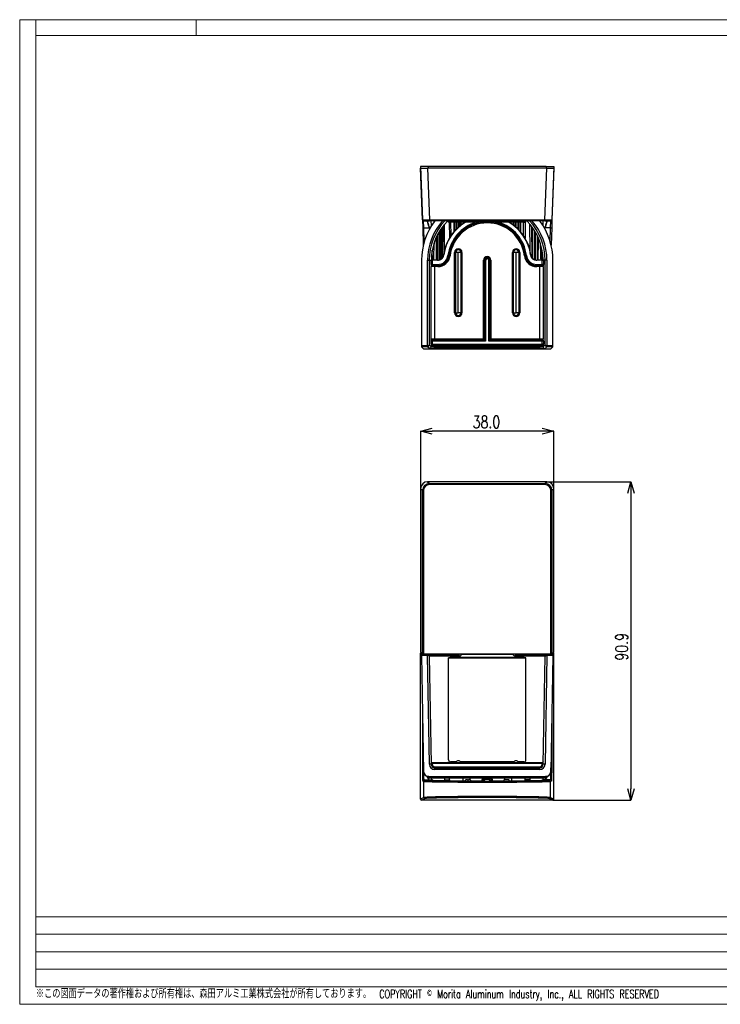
# Model space of a CAD drawing. Header units: millimetres. Extents: x -1 to 4006, y -1 to 3162.
# Drawn here: x -1 to 198.9, y 2881 to 3162 of the extents above; entities that cross this region are included whole.
import ezdxf

# ---------------------------------------------------------------- set-up
doc = ezdxf.new("R2010")
doc.units = ezdxf.units.MM
doc.header["$PDSIZE"] = -1
doc.layers.add('レイヤー_1', color=179, linetype='Continuous')
doc.styles.add('SLDTEXTSTYLE0', font='TXT', dxfattribs={"width": 0.7, "bigfont": 'bigfont'})
doc.styles.add('SLDTEXTSTYLE1', font='TXT', dxfattribs={"width": 0.75, "bigfont": 'bigfont'})
doc.dimstyles.new('SLDDIMSTYLE0', dxfattribs={"dimtxt": 3.5, "dimasz": 3.302, "dimexe": 0, "dimexo": 0.0625, "dimgap": 0.875, "dimtad": 1, "dimdec": 1, "dimrnd": 1e-09, "dimzin": 4, "dimdsep": 46, "dimtxsty": 'SLDTEXTSTYLE1', "dimblk1": 'OPEN30', "dimblk2": 'OPEN30', "dimsah": 1, "dimcen": 0.09, "dimadec": 0, "dimazin": 1, "dimtfac": 1, "dimtdec": 1, "dimtofl": 0, "dimtmove": 0, "dimatfit": 3, "dimldrblk": 'OPEN30', "dimfxl": 1, "dimfrac": 2, "dimtolj": 1, "dimtzin": 12, "dimarcsym": 0})
doc.dimstyles.new('SLDDIMSTYLE1', dxfattribs={"dimtxt": 3.5, "dimasz": 3.302, "dimexe": 0, "dimexo": 0.0625, "dimgap": 0.875, "dimtad": 1, "dimdec": 1, "dimrnd": 1e-09, "dimzin": 12, "dimdsep": 46, "dimtxsty": 'SLDTEXTSTYLE1', "dimblk1": 'OPEN30', "dimblk2": 'OPEN30', "dimsah": 1, "dimcen": 0.09, "dimadec": 0, "dimazin": 3, "dimtfac": 1, "dimtdec": 1, "dimtofl": 0, "dimtmove": 0, "dimatfit": 3, "dimldrblk": 'OPEN30', "dimfxl": 1, "dimfrac": 2, "dimtolj": 1, "dimtzin": 12, "dimarcsym": 0})

# ---------------------------------------------------------------- blocks, each defined once
blk = doc.blocks.new('_Open30')
at = {"color": 0, "linetype": 'ByBlock', "lineweight": -2}
for p, q in [((-1, 0.267949), (0, 0)), ((0, 0), (-1, -0.267949)), ((0, 0), (-1, 0))]:
    blk.add_line(p, q, dxfattribs=at)
blk = doc.blocks.new('*D86')
at = {"layer": 'Defpoints', "color": 0}
for p in [(113.41, 3044.55), (113.41, 3028.13), (151.41, 3028.13)]:
    blk.add_point(p, dxfattribs=at)
at = {"layer": 'レイヤー_1', "color": 0, "lineweight": -2}
for p, q in [((113.41, 3028.19), (113.41, 3044.55)), ((148.1, 3044.55), (116.71, 3044.55)), ((151.41, 3028.19), (151.41, 3044.55))]:
    blk.add_line(p, q, dxfattribs=at)
at = {"layer": 'レイヤー_1', "color": 0, "lineweight": -2, "xscale": 3.302, "yscale": 3.302, "zscale": 3.302, "rotation": 180}
blk.add_blockref('_Open30', (113.41, 3044.55), dxfattribs=at)
at = {"layer": 'レイヤー_1', "color": 0, "lineweight": -2, "xscale": 3.302, "yscale": 3.302, "zscale": 3.302}
blk.add_blockref('_Open30', (151.41, 3044.55), dxfattribs=at)
at = {"layer": 'レイヤー_1', "color": 0, "insert": (132.18, 3048.93), "char_height": 3.5, "attachment_point": 2, "style": 'SLDTEXTSTYLE1'}
blk.add_mtext('\\A1;38.0', dxfattribs=at)
blk = doc.blocks.new('*D87')
at = {"layer": 'Defpoints', "color": 0}
for p in [(149.41, 3030.13), (151.12, 2939.22), (173.42, 2939.22)]:
    blk.add_point(p, dxfattribs=at)
at = {"layer": 'レイヤー_1', "color": 0, "lineweight": -2}
for p, q in [((149.47, 3030.13), (173.42, 3030.13)), ((173.42, 3026.83), (173.42, 2942.52)), ((151.19, 2939.22), (173.42, 2939.22))]:
    blk.add_line(p, q, dxfattribs=at)
at = {"layer": 'レイヤー_1', "color": 0, "lineweight": -2, "xscale": 3.302, "yscale": 3.302, "zscale": 3.302}
for p, rotation in [((173.42, 3030.13), 90), ((173.42, 2939.22), 270)]:
    blk.add_blockref('_Open30', p, dxfattribs=dict(at, rotation=rotation))
at = {"layer": 'レイヤー_1', "color": 0, "insert": (169.05, 2983.02), "char_height": 3.5, "attachment_point": 2, "rotation": 90, "style": 'SLDTEXTSTYLE1'}
blk.add_mtext('\\A1;90.9', dxfattribs=at)

msp = doc.modelspace()

# ---------------------------------------------------------------- linework, layer by layer
at = {"color": 7, "linetype": 'Continuous', "lineweight": 25}
for p, q in [((113.38793, 3120.1077), (113.91909, 3104.89723)), ((115.58793, 3120.1077), (113.38793, 3120.1077)), ((113.91909, 3104.89802), (113.40539, 3119.60849)), ((113.40539, 3119.60849), (115.40417, 3119.60849)), ((115.40417, 3119.60849), (115.91787, 3104.89802)), ((149.4066, 3119.60849), (115.40417, 3119.60849)), ((115.58793, 3120.1077), (115.60536, 3119.60849)), ((149.22285, 3120.1077), (115.58793, 3120.1077)), ((148.8929, 3104.89802), (149.4066, 3119.60849)), ((149.22285, 3120.1077), (149.20541, 3119.60849)), ((149.22285, 3120.1077), (151.42285, 3120.1077)), ((149.4066, 3119.60849), (151.40539, 3119.60849)), ((151.42285, 3120.1077), (150.89169, 3104.89723)), ((151.40539, 3119.60849), (150.89169, 3104.89802)), ((113.91909, 3104.89723), (113.99835, 3102.62734)), ((113.99835, 3102.62734), (114.17062, 3097.69431)), ((114.2189, 3104.60849), (115.91787, 3104.60849)), ((114.2189, 3104.6077), (115.27027, 3104.6077)), ((114.29817, 3102.63388), (114.2189, 3104.6077)), ((114.29817, 3102.63388), (115.88726, 3102.63388)), ((115.91787, 3104.89802), (148.8929, 3104.89802)), ((115.91787, 3104.89802), (115.91787, 3104.60849)), ((148.8929, 3104.60849), (115.91787, 3104.60849)), ((116.47904, 3103.22416), (116.43069, 3104.60849)), ((120.18504, 3096.0967), (120.25092, 3103.64572)), ((121.38571, 3104.60849), (121.3854, 3104.59124)), ((121.3854, 3104.59124), (143.42537, 3104.59124)), ((121.3854, 3104.18382), (121.3854, 3104.59124)), ((121.5552, 3104.17827), (121.5946, 3099.66335)), ((142.87528, 3104.17614), (121.93549, 3104.17614)), ((143.25557, 3104.17827), (143.21617, 3099.66335)), ((143.42537, 3104.59124), (143.42507, 3104.60849)), ((143.42537, 3104.18382), (143.42537, 3104.59124)), ((144.62573, 3096.0967), (144.55985, 3103.64572)), ((148.33174, 3103.22416), (148.38008, 3104.60849)), ((148.8929, 3104.60849), (148.8929, 3104.89802)), ((148.8929, 3104.60849), (150.59187, 3104.60849)), ((150.5126, 3102.63388), (148.92352, 3102.63388)), ((150.59187, 3104.6077), (149.5405, 3104.6077)), ((150.5126, 3102.63388), (150.59187, 3104.6077)), ((150.81242, 3102.62734), (150.64015, 3097.69431)), ((150.89169, 3104.89723), (150.81242, 3102.62734)), ((116.82306, 3093.37265), (116.72419, 3096.20396)), ((119.97476, 3094.90264), (120.01386, 3094.86369)), ((121.50249, 3094.67936), (121.20476, 3094.71623)), ((121.80021, 3094.6425), (121.50249, 3094.67936)), ((123.10539, 3095.57901), (123.40539, 3095.57901)), ((123.10539, 3078.32901), (123.10539, 3095.57901)), ((124.15539, 3095.57901), (123.40539, 3095.57901)), ((123.40539, 3078.32901), (123.40539, 3095.57901)), ((124.90539, 3095.57901), (124.15539, 3095.57901)), ((124.15539, 3078.32901), (124.15539, 3095.57901)), ((124.90539, 3095.57901), (124.90539, 3078.32901)), ((125.20539, 3095.57901), (124.90539, 3095.57901)), ((125.20539, 3095.57901), (125.20539, 3078.32901)), ((132.40539, 3094.07901), (132.40539, 3094.37901)), ((132.40539, 3093.77901), (132.40539, 3094.07901)), ((139.60539, 3095.57901), (139.90539, 3095.57901)), ((139.60539, 3078.32901), (139.60539, 3095.57901)), ((140.65539, 3095.57901), (139.90539, 3095.57901)), ((139.90539, 3078.32901), (139.90539, 3095.57901)), ((141.40539, 3095.57901), (140.65539, 3095.57901)), ((140.65539, 3078.32901), (140.65539, 3095.57901)), ((141.40539, 3095.57901), (141.40539, 3078.32901)), ((141.70539, 3095.57901), (141.40539, 3095.57901)), ((141.70539, 3095.57901), (141.70539, 3078.32901)), ((143.01056, 3094.64248), (143.30828, 3094.67936)), ((143.30828, 3094.67936), (143.60601, 3094.71622)), ((144.79692, 3094.86369), (144.83602, 3094.90264)), ((147.98771, 3093.37265), (148.08659, 3096.20396)), ((113.65539, 3093.32901), (113.65539, 3068.98126)), ((115.36404, 3068.98129), (115.36404, 3093.32901)), ((115.36404, 3093.32901), (115.86396, 3093.32901)), ((115.86396, 3093.32901), (115.86396, 3069.1778)), ((115.86396, 3093.32901), (116.38786, 3093.32901)), ((116.38786, 3092.12901), (116.38786, 3093.32901)), ((116.38786, 3093.32901), (116.68781, 3093.32901)), ((116.38786, 3092.12901), (116.68781, 3092.12901)), ((116.40203, 3091.52901), (116.39833, 3091.52901)), ((116.40203, 3070.87901), (116.40203, 3091.52901)), ((116.46288, 3093.37265), (116.41919, 3093.32901)), ((118.23888, 3093.37265), (116.46288, 3093.37265)), ((116.68781, 3093.32901), (116.68781, 3092.12901)), ((118.27739, 3093.32901), (116.68781, 3093.32901)), ((116.68781, 3092.12901), (118.27736, 3092.12901)), ((118.27736, 3091.82901), (116.69828, 3091.82901)), ((117.40188, 3091.52901), (117.40188, 3091.82901)), ((117.40188, 3091.52901), (117.40188, 3070.87901)), ((118.27736, 3091.52901), (117.40188, 3091.52901)), ((118.27736, 3091.52901), (118.27736, 3091.82901)), ((131.65539, 3093.32901), (131.35539, 3093.32901)), ((131.35539, 3070.87901), (131.35539, 3093.32901)), ((131.95539, 3093.32901), (131.65539, 3093.32901)), ((131.65539, 3070.57901), (131.65539, 3093.32901)), ((131.95539, 3093.32901), (131.95539, 3070.27901)), ((132.85539, 3093.32901), (133.15539, 3093.32901)), ((132.85539, 3070.27901), (132.85539, 3093.32901)), ((133.15539, 3093.32901), (133.15539, 3070.57901)), ((133.15539, 3093.32901), (133.45539, 3093.32901)), ((133.45539, 3093.32901), (133.45539, 3070.87901)), ((148.12296, 3093.32901), (146.53338, 3093.32901)), ((146.53342, 3092.12901), (148.12296, 3092.12901)), ((146.53342, 3091.82901), (146.53342, 3092.12901)), ((148.11249, 3091.82901), (146.53342, 3091.82901)), ((146.53343, 3091.52901), (146.53342, 3091.82901)), ((147.40889, 3091.52901), (146.53343, 3091.52901)), ((148.34789, 3093.37265), (146.5719, 3093.37265)), ((147.40889, 3091.52901), (147.40889, 3091.82901)), ((148.40874, 3091.52901), (147.40889, 3091.52901)), ((147.40889, 3070.87901), (147.40889, 3091.52901)), ((148.12296, 3092.12901), (148.12296, 3093.32901)), ((148.12296, 3093.32901), (148.42292, 3093.32901)), ((148.42292, 3092.12901), (148.12296, 3092.12901)), ((148.34789, 3093.37265), (148.39159, 3093.32901)), ((148.40874, 3091.52901), (148.40874, 3070.87901)), ((148.41244, 3091.52901), (148.40874, 3091.52901)), ((148.94681, 3093.32901), (148.42292, 3093.32901)), ((148.42292, 3093.32901), (148.42292, 3092.12901)), ((149.44674, 3093.32901), (148.94681, 3093.32901)), ((148.94681, 3069.1778), (148.94681, 3093.32901)), ((149.44674, 3093.32901), (149.44674, 3068.98129)), ((151.15539, 3068.98126), (151.15539, 3093.32901)), ((123.40539, 3078.32901), (123.10539, 3078.32901)), ((123.40539, 3078.32901), (124.15539, 3078.32901)), ((124.90539, 3078.32901), (124.15539, 3078.32901)), ((124.90539, 3078.32901), (125.20539, 3078.32901)), ((139.90539, 3078.32901), (139.60539, 3078.32901)), ((139.90539, 3078.32901), (140.65539, 3078.32901)), ((141.40539, 3078.32901), (140.65539, 3078.32901)), ((141.40539, 3078.32901), (141.70539, 3078.32901)), ((113.65539, 3068.98126), (115.36061, 3068.98126)), ((115.36061, 3068.68131), (113.66053, 3068.68131)), ((113.66053, 3068.68131), (114.2371, 3068.10474)), ((115.36061, 3068.68131), (115.36061, 3068.98126)), ((115.90211, 3068.1398), (115.36061, 3068.68131)), ((115.36918, 3068.68138), (115.36404, 3068.98129)), ((115.86396, 3069.1778), (116.40203, 3068.63973)), ((116.38786, 3070.87901), (116.40203, 3070.87901)), ((116.38786, 3069.37901), (116.38786, 3070.87901)), ((116.38786, 3069.37901), (116.68782, 3069.37901)), ((116.40203, 3068.77901), (116.39833, 3068.77901)), ((116.40203, 3070.87901), (117.40188, 3070.87901)), ((116.40203, 3068.63973), (116.40203, 3068.77901)), ((117.40188, 3068.77901), (116.40203, 3068.77901)), ((116.68782, 3070.27911), (116.69305, 3070.57906)), ((116.68782, 3070.27911), (116.68782, 3069.37901)), ((116.68782, 3069.37901), (148.12296, 3069.37901)), ((116.69829, 3070.27901), (116.69829, 3070.57901)), ((116.69829, 3070.57901), (131.65539, 3070.57901)), ((131.95539, 3070.27901), (116.69829, 3070.27901)), ((148.11248, 3069.07901), (116.69829, 3069.07901)), ((117.40188, 3070.57901), (117.40188, 3070.87901)), ((117.40188, 3070.87901), (131.35539, 3070.87901)), ((117.40188, 3068.77901), (117.40188, 3069.07901)), ((117.40188, 3068.77901), (117.40188, 3068.614)), ((147.40889, 3068.77901), (117.40188, 3068.77901)), ((117.40188, 3068.11408), (117.40188, 3068.614)), ((117.40188, 3068.614), (147.40889, 3068.614)), ((131.65539, 3070.57901), (131.35539, 3070.87901)), ((131.95539, 3070.27901), (131.65539, 3070.57901)), ((133.15539, 3070.57901), (132.85539, 3070.27901)), ((148.12296, 3070.27901), (132.85539, 3070.27901)), ((133.15539, 3070.57901), (133.45539, 3070.87901)), ((133.15539, 3070.57901), (148.11248, 3070.57901)), ((133.45539, 3070.87901), (147.40889, 3070.87901)), ((147.40889, 3070.87901), (148.40874, 3070.87901)), ((147.40889, 3070.57901), (147.40889, 3070.87901)), ((147.40889, 3068.77901), (147.40889, 3069.07901)), ((148.40874, 3068.77901), (147.40889, 3068.77901)), ((147.40889, 3068.614), (147.40889, 3068.77901)), ((147.40889, 3068.11408), (147.40889, 3068.614)), ((148.42291, 3070.27901), (148.12296, 3070.27901)), ((148.12296, 3069.37901), (148.12296, 3070.27901)), ((148.42291, 3069.37901), (148.12296, 3069.37901)), ((148.40874, 3070.87901), (148.41244, 3070.87901)), ((148.40874, 3068.63973), (148.94681, 3069.1778)), ((148.41244, 3068.77901), (148.40874, 3068.77901)), ((148.40874, 3068.77901), (148.40874, 3068.63973)), ((148.42291, 3070.27901), (148.42291, 3069.37901)), ((149.45017, 3068.68131), (148.90866, 3068.1398)), ((149.44674, 3068.98129), (149.44159, 3068.68138)), ((149.45017, 3068.98126), (151.15539, 3068.98126)), ((149.45017, 3068.98126), (149.45017, 3068.68131)), ((151.15024, 3068.68131), (149.45017, 3068.68131)), ((151.15024, 3068.68131), (150.57368, 3068.10474)), ((115.73687, 3068.07901), (149.0739, 3068.07901)), ((147.40889, 3068.11408), (117.40188, 3068.11408)), ((115.40417, 3030.12867), (115.91787, 3029.61497)), ((149.4066, 3030.12867), (115.40417, 3030.12867)), ((115.91787, 3029.61497), (115.91787, 3029.31515)), ((115.91787, 3029.61497), (148.8929, 3029.61497)), ((148.8929, 3029.31515), (115.91787, 3029.31515)), ((148.8929, 3029.61497), (149.4066, 3030.12867)), ((148.8929, 3029.31515), (148.8929, 3029.61497)), ((113.91909, 3027.61619), (113.40539, 3028.12989)), ((113.40539, 3028.12989), (113.40539, 2981.52867)), ((114.2189, 3027.61619), (113.91909, 3027.61619)), ((113.91909, 2981.01497), (113.91909, 3027.61619)), ((114.2189, 3027.61619), (114.2189, 2981.00486)), ((150.59187, 2981.00486), (150.59187, 3027.61619)), ((150.89169, 3027.61619), (150.59187, 3027.61619)), ((151.40539, 3028.12989), (150.89169, 3027.61619)), ((150.89169, 3027.61619), (150.89169, 2981.01497)), ((151.40539, 2981.52867), (151.40539, 3028.12989)), ((113.91909, 2981.01497), (113.40539, 2981.52867)), ((150.89169, 2981.01497), (151.40539, 2981.52867)), ((113.38793, 2939.51982), (113.38793, 2981.24614)), ((113.38793, 2981.24614), (113.82921, 2980.80486)), ((113.68791, 2981.24614), (113.38793, 2981.24614)), ((113.65539, 2980.80486), (115.36061, 2980.80486)), ((113.66053, 2980.51009), (113.65539, 2980.80486)), ((113.66053, 2980.51009), (114.2371, 2947.47868)), ((115.36061, 2980.51009), (113.66053, 2980.51009)), ((114.2189, 2981.00486), (150.59187, 2981.00486)), ((115.36061, 2980.51009), (115.36061, 2980.80486)), ((115.36061, 2980.80486), (115.36404, 2980.80486)), ((115.90211, 2949.48741), (115.36061, 2980.51009)), ((115.36404, 2980.80486), (124.38602, 2980.80486)), ((115.91967, 2980.9144), (115.82921, 2981.00486)), ((115.86396, 2980.31358), (116.40203, 2949.48741)), ((115.91967, 2980.9144), (115.91967, 2981.00486)), ((115.91967, 2980.9144), (120.20539, 2980.9144)), ((120.24887, 2980.82739), (119.13192, 2980.80486)), ((120.20539, 2980.9144), (120.20539, 2981.00486)), ((120.24887, 2980.82739), (120.20539, 2980.9144)), ((120.24884, 2980.92868), (120.24887, 2980.82739)), ((120.25426, 2980.92868), (120.24884, 2980.92868)), ((120.25426, 2980.92868), (120.25426, 2981.00486)), ((124.1216, 2980.92868), (120.25426, 2980.92868)), ((121.39236, 2979.91392), (121.3854, 2979.90557)), ((121.3854, 2979.90557), (143.42537, 2979.90557)), ((121.3854, 2950.72826), (121.3854, 2979.90557)), ((142.94869, 2979.92726), (121.86209, 2979.92726)), ((123.81083, 2980.14036), (122.58061, 2980.14036)), ((123.02838, 2980.25768), (123.81083, 2980.25768)), ((123.81083, 2980.25768), (123.80166, 2980.25952)), ((123.81083, 2980.25768), (123.81083, 2980.14036)), ((124.1216, 2981.00486), (124.1216, 2980.92868)), ((124.1216, 2980.92868), (124.1665, 2980.92868)), ((124.39345, 2980.92868), (124.1665, 2980.92868)), ((124.20539, 2981.00486), (124.20539, 2980.92868)), ((124.39451, 2980.86078), (124.4007, 2980.85954)), ((124.9506, 2980.91307), (139.86017, 2980.91307)), ((140.41008, 2980.85954), (140.41626, 2980.86078)), ((140.41739, 2980.92868), (140.64427, 2980.92868)), ((140.43821, 2980.80486), (149.44674, 2980.80486)), ((140.60539, 2981.00486), (140.60539, 2980.92868)), ((140.68917, 2980.92868), (140.64427, 2980.92868)), ((140.68917, 2981.00486), (140.68917, 2980.92868)), ((140.68917, 2980.92868), (144.55651, 2980.92868)), ((141.00912, 2980.25952), (140.99994, 2980.25768)), ((140.99994, 2980.14036), (140.99994, 2980.25768)), ((140.99994, 2980.25768), (141.78239, 2980.25768)), ((142.23017, 2980.14036), (140.99994, 2980.14036)), ((143.42537, 2979.90557), (143.41841, 2979.91392)), ((143.42537, 2950.72826), (143.42537, 2979.90557)), ((144.55651, 2980.92868), (144.55651, 2981.00486)), ((144.55651, 2980.92868), (144.56193, 2980.92868)), ((144.56193, 2980.92868), (144.5619, 2980.82739)), ((144.5619, 2980.82739), (144.60539, 2980.9144)), ((144.5619, 2980.82739), (145.67885, 2980.80486)), ((144.60539, 2980.9144), (144.60539, 2981.00486)), ((148.8911, 2980.9144), (144.60539, 2980.9144)), ((148.40874, 2949.48741), (148.94681, 2980.31358)), ((148.8911, 2980.9144), (148.98156, 2981.00486)), ((148.8911, 2980.9144), (148.8911, 2981.00486)), ((149.45017, 2980.51009), (148.90866, 2949.48741)), ((149.44674, 2980.80486), (149.45017, 2980.80486)), ((149.45017, 2980.80486), (149.45017, 2980.51009)), ((149.45017, 2980.80486), (151.15539, 2980.80486)), ((151.15024, 2980.51009), (149.45017, 2980.51009)), ((151.15024, 2980.51009), (150.57368, 2947.47868)), ((151.42285, 2981.24614), (150.98156, 2980.80486)), ((151.12286, 2981.24614), (151.42285, 2981.24614)), ((151.15539, 2980.80486), (151.15024, 2980.51009)), ((151.42285, 2939.51982), (151.42285, 2981.24614)), ((116.39833, 2949.69939), (116.69829, 2949.70463)), ((116.40203, 2949.48741), (116.70199, 2949.49264)), ((116.68781, 2950.00486), (118.27736, 2950.00486)), ((116.69829, 2949.70463), (116.68782, 2950.00463)), ((116.68782, 2950.00463), (148.12296, 2950.00463)), ((116.69829, 2949.70463), (116.70199, 2949.49264)), ((148.11248, 2949.70463), (116.69829, 2949.70463)), ((117.40188, 2948.50486), (117.40188, 2948.80486)), ((117.40188, 2948.80486), (147.40889, 2948.80486)), ((117.40188, 2948.01358), (117.40188, 2948.50486)), ((117.40188, 2948.50486), (147.40889, 2948.50486)), ((147.40889, 2948.01358), (117.40188, 2948.01358)), ((118.27736, 2950.00486), (121.20476, 2950.00486)), ((121.20476, 2950.00486), (123.44828, 2950.00486)), ((121.59183, 2950.29884), (121.59904, 2950.29307)), ((121.93549, 2950.17831), (121.94311, 2950.17222)), ((123.53636, 2950.17831), (121.93549, 2950.17831)), ((140.03636, 2950.17831), (124.77441, 2950.17831)), ((124.86249, 2950.00486), (139.94828, 2950.00486)), ((125.40539, 2950.14457), (125.40539, 2950.00486)), ((139.40539, 2950.00486), (139.40539, 2950.14457)), ((142.87528, 2950.17831), (141.27441, 2950.17831)), ((141.36249, 2950.00486), (143.60601, 2950.00486)), ((142.86767, 2950.17222), (142.87528, 2950.17831)), ((143.21173, 2950.29307), (143.21894, 2950.29884)), ((143.60601, 2950.00486), (146.53342, 2950.00486)), ((146.53342, 2950.00486), (148.12296, 2950.00486)), ((147.40889, 2948.50486), (147.40889, 2948.80486)), ((147.40889, 2948.01358), (147.40889, 2948.50486)), ((148.10878, 2949.49264), (148.11248, 2949.70463)), ((148.10878, 2949.49264), (148.40874, 2949.48741)), ((148.11248, 2949.70463), (148.12296, 2950.00463)), ((148.11248, 2949.70463), (148.41244, 2949.69939)), ((114.2189, 2947.05857), (113.91909, 2947.05857)), ((114.6449, 2944.92877), (114.29817, 2945.05875)), ((114.29817, 2945.05875), (115.88726, 2945.05875)), ((115.26282, 2946.00486), (115.26282, 2945.90486)), ((115.73687, 2946.00486), (115.26282, 2946.00486)), ((132.40539, 2945.50486), (115.66282, 2945.50486)), ((115.73687, 2946.00486), (149.0739, 2946.00486)), ((115.88726, 2945.05875), (116.48754, 2945.06328)), ((116.84356, 2944.92983), (116.48754, 2945.06328)), ((120.09161, 2944.83302), (120.26415, 2945.09184)), ((120.26415, 2945.09184), (121.54019, 2945.10148)), ((121.54019, 2945.10148), (121.74708, 2944.79114)), ((125.40539, 2945.50486), (125.40539, 2944.75499)), ((126.04375, 2944.76122), (126.25805, 2945.08268)), ((126.75803, 2945.08917), (127.05275, 2945.08917)), ((127.55273, 2945.08268), (127.77641, 2944.74714)), ((131.25539, 2945.04525), (131.24816, 2945.05536)), ((131.25539, 2945.04525), (131.25539, 2945.04511)), ((131.25539, 2944.73463), (131.25539, 2945.04511)), ((131.52988, 2944.74041), (131.80405, 2945.15168)), ((131.54981, 2945.35259), (131.5552, 2945.34504)), ((131.55534, 2945.34504), (131.5552, 2945.34504)), ((133.25543, 2945.34504), (131.55534, 2945.34504)), ((149.14795, 2945.50486), (132.40539, 2945.50486)), ((133.2809, 2944.74041), (133.00673, 2945.15168)), ((133.25557, 2945.34504), (133.25543, 2945.34504)), ((133.25557, 2945.34504), (133.26096, 2945.35259)), ((133.56261, 2945.05536), (133.55539, 2945.04525)), ((133.55539, 2945.04511), (133.55539, 2945.04525)), ((133.55539, 2945.04511), (133.55539, 2944.73463)), ((137.25805, 2945.08268), (137.03436, 2944.74714)), ((138.05275, 2945.08917), (137.75803, 2945.08917)), ((138.76702, 2944.76122), (138.55273, 2945.08268)), ((139.40539, 2944.75499), (139.40539, 2945.50486)), ((143.27058, 2945.10148), (143.06369, 2944.79114)), ((144.54662, 2945.09184), (143.27058, 2945.10148)), ((144.71916, 2944.83302), (144.54662, 2945.09184)), ((147.96721, 2944.92983), (148.32323, 2945.06328)), ((148.92352, 2945.05875), (148.32323, 2945.06328)), ((150.5126, 2945.05875), (148.92352, 2945.05875)), ((149.54795, 2946.00486), (149.0739, 2946.00486)), ((149.54795, 2945.90486), (149.54795, 2946.00486)), ((150.16587, 2944.92877), (150.5126, 2945.05875)), ((150.59187, 2947.05857), (150.89169, 2947.05857)), ((113.99835, 2944.75877), (114.34508, 2944.62879)), ((114.34508, 2939.99825), (114.34508, 2944.62879)), ((150.81242, 2944.75877), (150.46569, 2944.62879)), ((150.46569, 2939.99825), (150.46569, 2944.62879)), ((114.34508, 2939.99825), (113.38793, 2939.51982)), ((113.68793, 2939.21996), (114.6449, 2939.6983)), ((151.12285, 2939.21996), (150.16587, 2939.6983)), ((150.46569, 2939.99825), (151.42285, 2939.51982)), ((151.12285, 2939.21996), (113.68793, 2939.21996))]:
    msp.add_line(p, q, dxfattribs=at)
at = {"color": 9, "linetype": 'Continuous', "lineweight": 25}
for p, q in [((114.43613, 3098.68329), (114.29817, 3102.63388)), ((115.88726, 3102.63388), (116.24798, 3102.8422)), ((117.23957, 3104.35446), (117.23069, 3104.60849)), ((117.36258, 3104.60849), (117.36253, 3104.52165)), ((119.45408, 3093.89324), (119.44928, 3102.61905)), ((119.74551, 3103.01885), (119.66797, 3094.13353)), ((122.08778, 3100.43844), (122.05516, 3104.17614)), ((122.86234, 3104.17614), (122.86085, 3101.44681)), ((123.30184, 3101.93844), (123.30307, 3104.17614)), ((123.64095, 3104.17614), (123.64095, 3102.28343)), ((124.16982, 3102.77212), (124.16982, 3104.17614)), ((124.50771, 3104.17614), (124.50832, 3103.05698)), ((124.94886, 3103.39862), (124.94843, 3104.17614)), ((125.75561, 3104.17614), (125.75361, 3103.94743)), ((139.05516, 3104.17614), (139.05716, 3103.94743)), ((139.86192, 3103.39862), (139.86234, 3104.17614)), ((140.30307, 3104.17614), (140.30245, 3103.05698)), ((140.64095, 3102.77212), (140.64095, 3104.17614)), ((141.16982, 3104.17614), (141.16982, 3102.28343)), ((141.50894, 3101.93844), (141.50771, 3104.17614)), ((141.94843, 3104.17614), (141.94993, 3101.44681)), ((142.72299, 3100.43844), (142.75561, 3104.17614)), ((145.06526, 3103.01885), (145.14262, 3094.15463)), ((145.35668, 3093.86429), (145.36149, 3102.61905)), ((147.44819, 3104.60849), (147.44824, 3104.52165)), ((147.57121, 3104.35446), (147.58008, 3104.60849)), ((148.92352, 3102.63388), (148.56279, 3102.8422)), ((150.37464, 3098.68329), (150.5126, 3102.63388)), ((118.14095, 3100.44879), (118.14095, 3093.37265)), ((118.66982, 3093.44604), (118.66982, 3101.42219)), ((119.00892, 3101.97193), (119.01353, 3093.5796)), ((145.80185, 3101.97193), (145.79724, 3093.56197)), ((146.14095, 3093.45205), (146.14095, 3101.42219)), ((146.66982, 3100.44879), (146.66982, 3093.37265)), ((124.01809, 2980.31358), (115.86396, 2980.31358)), ((124.40068, 2980.90553), (124.40068, 2981.00486)), ((124.9506, 2981.00486), (124.9506, 2980.91307)), ((139.86017, 2980.91307), (139.86017, 2981.00486)), ((140.41009, 2981.00486), (140.41009, 2980.90553)), ((148.94681, 2980.31358), (140.78879, 2980.31358)), ((113.91909, 2965.69744), (113.91909, 2947.05857)), ((150.89169, 2965.69744), (150.89169, 2947.05857)), ((114.2189, 2947.05857), (114.2189, 2948.52092)), ((118.27736, 2950.00463), (118.27736, 2950.00486)), ((121.21638, 2950.00463), (121.20476, 2950.00486)), ((127.47435, 2950.16395), (127.47435, 2950.00486)), ((137.33642, 2950.16395), (137.33642, 2950.00486)), ((143.59439, 2950.00463), (143.60601, 2950.00486)), ((146.53342, 2950.00463), (146.53342, 2950.00486)), ((150.59187, 2947.05857), (150.59187, 2948.52092)), ((114.3048, 2947.05857), (114.2189, 2947.05857)), ((115.26282, 2945.90486), (132.40539, 2945.90486)), ((127.47435, 2945.50486), (127.47435, 2945.08614)), ((130.98121, 2944.73395), (130.98121, 2945.05938)), ((131.24816, 2945.05536), (131.24816, 2944.73458)), ((132.40539, 2945.90486), (149.54795, 2945.90486)), ((133.56261, 2944.73458), (133.56261, 2945.05536)), ((133.82956, 2945.05938), (133.82956, 2944.73395)), ((137.33642, 2945.50486), (137.33642, 2945.08614)), ((150.50598, 2947.05857), (150.59187, 2947.05857))]:
    msp.add_line(p, q, dxfattribs=at)
at = {"color": 9, "linetype": 'Continuous', "lineweight": 25, "flags": 128}
for points in [[(115.27027, 3104.6077), (115.28989, 3104.60834), (115.29204, 3104.60849)], [(115.27104, 3104.60746), (115.29066, 3104.6081), (115.29595, 3104.60849)], [(149.53973, 3104.60746), (149.52011, 3104.6081), (149.51483, 3104.60849)], [(149.5405, 3104.6077), (149.52088, 3104.60834), (149.51873, 3104.60849)]]:
    msp.add_lwpolyline(points, dxfattribs=at)
at = {"color": 7, "linetype": 'Continuous', "lineweight": 25, "flags": 128}
for points in [[(118.27739, 3093.32901), (118.25856, 3093.35034), (118.23888, 3093.37265)], [(118.27736, 3091.82901), (118.27735, 3091.83478), (118.27735, 3091.85185), (118.27735, 3091.87957), (118.27735, 3091.91688), (118.27735, 3091.96234), (118.27735, 3092.01421), (118.27735, 3092.07049), (118.27736, 3092.12901)], [(146.5719, 3093.37265), (146.55222, 3093.35034), (146.53338, 3093.32901)], [(121.94311, 2950.17222), (122.34572, 2950.16725), (122.76043, 2950.16248), (123.18672, 2950.15792), (123.52077, 2950.15456)], [(124.78965, 2950.1434), (124.99732, 2950.1418), (125.40539, 2950.13881)], [(127.47435, 2950.16395), (128.42427, 2950.15911), (129.39827, 2950.15531), (130.39048, 2950.15258), (131.39487, 2950.15093), (132.40539, 2950.15038), (133.4159, 2950.15093), (134.4203, 2950.15258), (135.4125, 2950.15531), (136.38651, 2950.15911), (137.33642, 2950.16395)], [(139.40539, 2950.13881), (139.81345, 2950.1418), (140.02173, 2950.14341)], [(141.29, 2950.15456), (141.62405, 2950.15792), (142.05034, 2950.16248), (142.46505, 2950.16725), (142.86767, 2950.17222)]]:
    msp.add_lwpolyline(points, dxfattribs=at)
at = {"color": 7, "linetype": 'Continuous', "lineweight": 25}
for centre, radius, start, end in [((132.40539, 3093.32901), 18.75, 143.017417, 180), ((114.2189, 3104.90849), 0.3, 182, 270), ((114.2189, 3104.9077), 0.3, 182, 258.1510247), ((114.02322, 3108.36044), 5.73315, 269.7514991, 272.748858), ((114.2189, 3104.9077), 0.3, 258.1510247, 270), ((132.40539, 3093.32901), 15.94256, 134.9675427, 179.843171), ((132.40539, 3093.32901), 12.52984, 120.0368546, 172.7851728), ((132.40539, 3093.32901), 12.4862, 119.6887096, 172.9399446), ((132.40539, 3093.32901), 10.9862, 98.9384417, 172.9397684), ((132.40539, 3093.32901), 10.6862, 7.0602316, 172.9397078), ((132.40539, 3093.32901), 10.9862, 7.0602316, 81.0615583), ((132.40539, 3093.32901), 12.4862, 7.0600554, 60.3112904), ((132.40539, 3093.32901), 12.52984, 7.2148272, 59.9631454), ((132.40539, 3093.32901), 15.94256, 0.156829, 45.0324573), ((132.40539, 3093.32901), 18.75, 0, 36.982583), ((150.78755, 3108.36044), 5.73315, 267.251142, 270.2485009), ((150.59187, 3104.90849), 0.3, 270, 358), ((150.59187, 3104.9077), 0.3, 270, 281.8489753), ((150.59187, 3104.9077), 0.3, 281.8489753, 358), ((118.27747, 3095.07866), 2.94964, 269.9978137, 352.9421488), ((118.27747, 3095.07866), 3.24964, 269.9980155, 352.941929), ((118.27747, 3095.07866), 3.54964, 269.9981833, 352.941929), ((118.27747, 3095.07866), 1.74964, 269.9974201, 352.9425245), ((124.15539, 3095.57901), 1.05, 0, 180), ((124.15539, 3095.57901), 0.75, 0, 180), ((132.40539, 3093.32901), 1.05, 90, 180), ((132.40539, 3093.32901), 0.75, 90, 180), ((132.40539, 3093.32901), 1.05, 0, 90), ((132.40539, 3093.32901), 0.75, 0, 90), ((140.65539, 3095.57901), 1.05, 0, 180), ((140.65539, 3095.57901), 0.75, 0, 180), ((146.5333, 3095.07866), 3.54964, 187.0582536, 270.0019845), ((146.5333, 3095.07866), 3.24964, 187.058071, 270.0019845), ((146.5333, 3095.07866), 2.94964, 187.058071, 270.0021863), ((146.5333, 3095.07866), 1.74964, 187.0574755, 270.0025799), ((116.69831, 3091.52904), 0.29998, 90.0043639, 180.0043632), ((116.70201, 3091.52904), 0.29998, 90.0043639, 180.0043632), ((132.40539, 3093.32901), 0.45, 90, 180), ((132.40539, 3093.32901), 0.45, 0, 90), ((148.10876, 3091.52904), 0.29998, 359.9956368, 89.9956361), ((148.11247, 3091.52904), 0.29998, 359.9956368, 89.9956361), ((124.15539, 3078.32901), 1.05, 180, 0), ((124.15539, 3078.32901), 0.75, 180, 0), ((140.65539, 3078.32901), 1.05, 180, 0), ((140.65539, 3078.32901), 0.75, 180, 0), ((115.90193, 3068.6399), 0.5001, 270.020437, 359.979563), ((116.69831, 3068.77904), 0.29998, 90.0043639, 180.0043632), ((116.70201, 3070.87899), 0.29998, 179.9956368, 269.9956361), ((116.70201, 3068.77904), 0.29998, 90.0043639, 180.0043632), ((148.10876, 3070.87899), 0.29998, 270.0043639, 0.0043632), ((148.10876, 3068.77904), 0.29998, 359.9956368, 89.9956361), ((148.11246, 3070.87899), 0.29998, 270.0043639, 0.0043632), ((148.11246, 3068.77904), 0.29998, 359.9956368, 89.9956361), ((148.90884, 3068.6399), 0.5001, 180.020437, 269.979563), ((111.09569, 2980.58297), 4.27411, 359.0242013, 2.9757987), ((115.36404, 2980.30486), 0.5, 1, 90), ((124.81634, 2970.65448), 10.25947, 89.2502031, 92.3219627), ((124.81829, 2977.58434), 3.30171, 87.7032183, 97.2661815), ((139.99248, 2977.58434), 3.30171, 82.7338185, 92.2967817), ((139.99443, 2970.65448), 10.25947, 87.6780373, 90.7497969), ((149.44674, 2980.30486), 0.5, 90, 179), ((153.71508, 2980.58297), 4.27411, 177.0242013, 180.9757987), ((116.15207, 2942.32363), 7.16813, 88.0016174, 91.9983826), ((117.40188, 2949.51358), 1.5, 181, 270), ((116.68781, 2950.30486), 0.3, 181, 270), ((116.68782, 2950.30463), 0.3, 181, 270), ((117.40188, 2949.50486), 1, 181, 270), ((117.40188, 2949.50486), 0.7, 181, 270), ((124.15539, 2949.75486), 0.75, 90, 160.5287794), ((124.15539, 2949.75486), 0.75, 19.4712206, 90), ((126.81578, 2910.0194), 40.14995, 89.0601417, 92.0131047), ((138.02452, 2913.17158), 36.99877, 87.861112, 91.0656416), ((140.65539, 2949.75486), 0.75, 90, 160.5287794), ((140.65539, 2949.75486), 0.75, 19.4712206, 90), ((147.40889, 2949.50486), 0.7, 270, 359), ((147.40889, 2949.51358), 1.5, 270, 359), ((147.40889, 2949.50486), 1, 270, 359), ((148.12296, 2950.30486), 0.3, 270, 359), ((148.12296, 2950.30463), 0.3, 270, 359), ((148.6587, 2942.32363), 7.16813, 88.0016174, 91.9983826), ((114.29841, 2944.75869), 0.30006, 90.0456559, 179.9843489), ((115.73687, 2947.50486), 1.5, 181, 270), ((115.73822, 2947.42757), 1.5, 180.9967992, 251.6218855), ((114.64514, 2944.62871), 0.30006, 90.0456559, 179.9843489), ((115.66282, 2945.90486), 0.4, 180, 270), ((131.03938, 2940.05303), 5.00669, 87.6100113, 90.6656708), ((133.7714, 2940.05303), 5.00669, 89.3343292, 92.3899887), ((149.0739, 2947.50486), 1.5, 270, 359), ((149.14795, 2945.90486), 0.4, 270, 0), ((149.07256, 2947.42757), 1.5, 288.3269473, 359.0032008), ((150.16563, 2944.62871), 0.30006, 0.0156511, 89.9543441), ((150.51236, 2944.75869), 0.30006, 0.0156511, 89.9543441), ((114.64518, 2939.9984), 0.3001, 180.0277723, 269.9460411), ((150.16559, 2939.9984), 0.3001, 270.0539589, 359.9722277)]:
    msp.add_arc(centre, radius, start, end, dxfattribs=at)
at = {"color": 9, "linetype": 'Continuous', "lineweight": 25}
for centre, radius, start, end in [((132.40539, 3093.32901), 17.04135, 138.5559108, 180), ((132.40539, 3093.32901), 16.54142, 137.0082659, 180), ((132.40539, 3093.32901), 11.2862, 106.0343357, 172.9397684), ((132.40539, 3093.32901), 11.2862, 7.0601741, 73.9656643), ((132.40539, 3093.32901), 16.54142, 0, 42.9917341), ((132.40539, 3093.32901), 17.04135, 0, 41.4440892), ((130.92485, 2945.49665), 0.64135, 347.0190632, 0.7330578), ((133.88593, 2945.49665), 0.64135, 179.2669422, 192.9809368)]:
    msp.add_arc(centre, radius, start, end, dxfattribs=at)
at = {"color": 7, "linetype": 'Continuous', "lineweight": 25}
for centre, major_axis, ratio, start_param, end_param in [((115.91994, 3104.90849), (2.00085, 0.01047), 0.005227134, 3.141747813, 4.711326165), ((111.28656, 3102.6077), (3.98449, 1.99974), 0.008079768, 0.000398471, 0.016097586), ((115.88726, 3102.6077), (-0.61643, 2), 0.00368465, 4.724343293, 6.266350536), ((121.93549, 3104.18382), (0.55008, 0), 0.013960054, 3.141592654, 4.71238898), ((142.87528, 3104.18382), (0.55008, 0), 0.013960054, 4.71238898, 6.283185307), ((148.89083, 3104.90849), (2.00085, -0.01047), 0.005227134, 4.713451796, 6.283030148), ((148.92352, 3102.6077), (0.61643, 2), 0.00368465, 0.016834771, 1.558842014), ((153.52422, 3102.6077), (3.98449, -1.99974), 0.008079768, 3.125495068, 3.141194182), ((116.39833, 3092.12901), (0, 0.6), 0.017455065, 1.570796327, 3.141592654), ((116.69828, 3092.12901), (0, 0.3), 0.03491013, 1.570796327, 3.141592654), ((148.11249, 3092.12901), (0, 0.3), 0.03491013, 3.141592654, 4.71238898), ((148.41244, 3092.12901), (0, 0.6), 0.017455065, 4.185645635, 4.71238898), ((113.66062, 3068.98126), (0, 0.3), 0.017455065, 1.570796327, 3.124139361), ((115.36055, 3069.18129), (0.14146, -0.14146), 0.99969546, 5.497939437, 5.515088143), ((115.36055, 3069.18129), (0.35355, 0.35355), 0.999939129, 3.92714311, 3.944291816), ((115.36404, 3069.1778), (0.5, 0.00406), 0.392998208, 4.70920046, 6.262543494), ((115.36404, 3069.1778), (0.46082, 0.19579), 0.990095757, 4.324487135, 5.877830169), ((116.68782, 3070.87901), (-0.00698, 0.59999), 0.499873103, 1.564981187, 3.118324221), ((116.68782, 3070.87901), (0.21726, -0.21443), 0.965696157, 3.937898502, 5.491241536), ((116.39833, 3069.37901), (0, 0.6), 0.017455065, 1.570796327, 3.141592654), ((117.40188, 3068.64018), (1, 0), 0.026182597, 3.159045946, 4.71238898), ((116.69829, 3070.87901), (0.60009, 0), 0.999847695, 4.694935688, 4.71238898), ((116.69829, 3069.37901), (0, 0.3), 0.03491013, 1.570796327, 3.141592654), ((116.69829, 3070.87901), (0.30014, 0), 0.999543248, 4.694935688, 4.71238898), ((147.40889, 3068.64018), (1, 0), 0.026182597, 4.71238898, 6.265732015), ((148.11248, 3070.27901), (0, 0.3), 0.03491013, 4.71238898, 6.283185307), ((148.11248, 3069.37901), (0, 0.3), 0.03491013, 3.141592654, 4.71238898), ((148.41244, 3070.27901), (0, 0.6), 0.017455065, 4.71238898, 6.283185307), ((148.41244, 3069.37901), (0, 0.6), 0.017455065, 4.185645635, 4.71238898), ((149.44674, 3069.1778), (0.5, -0.00406), 0.392998208, 3.162234466, 4.715577501), ((149.44674, 3069.1778), (0.46082, -0.19579), 0.990095757, 3.546947792, 5.100290826), ((149.45023, 3069.18129), (0.35355, -0.35355), 0.999939129, 5.480486145, 5.497634851), ((149.45023, 3069.18129), (-0.14146, -0.14146), 0.99969546, 0.768097164, 0.78524587), ((151.15015, 3068.98126), (0, 0.3), 0.017455065, 3.159045946, 4.71238898), ((115.73687, 3068.1052), (1.5, 0), 0.017455065, 3.159045946, 4.71238898), ((117.40188, 3068.14026), (1.5, 0), 0.017455065, 3.159045946, 4.71238898), ((147.40889, 3068.14026), (1.5, 0), 0.017455065, 4.71238898, 6.265732015), ((149.0739, 3068.1052), (1.5, 0), 0.017455065, 4.71238898, 6.265732015), ((115.40661, 3028.12745), (-1.41594, 1.41594), 0.998782766, 5.498396131, 7.067974483), ((115.91994, 3027.61411), (-1.41542, 1.41542), 0.999147403, 5.498396131, 7.067974483), ((115.91994, 3027.61411), (-1.20355, 1.20355), 0.998782766, 5.498396131, 7.067974483), ((148.89083, 3027.61411), (1.41542, 1.41542), 0.999147403, 5.498396131, 7.067974483), ((148.89083, 3027.61411), (1.20355, 1.20355), 0.998782766, 5.498396131, 7.067974483), ((149.40417, 3028.12745), (1.41594, 1.41594), 0.998782766, 5.498396131, 7.067974483), ((114.2189, 2981.01533), (0.3, 0), 0.034920769, 3.176499239, 4.71238898), ((115.36055, 2980.50486), (0.49998, 0.00524), 0.010469339, 1.553416139, 1.570564846), ((115.36404, 2980.30486), (0.49992, 0.00873), 0.410469849, 0, 1.553343034), ((121.89228, 2979.91373), (0.5, 0), 0.020955185, 2.316194936, 3.124139361), ((132.40539, 2979.67506), (16, 0), 0.020955185, 2.290226688, 2.316194936), ((132.40539, 2980.21242), (16, 0), 0.003491183, 2.13854232, 2.196987606), ((124.42774, 2980.92717), (0.00038, 1.55), 0.017453362, 1.584763216, 1.614444901), ((124.97766, 2980.92704), (0.00038, 1), 0.02705271, 1.584769188, 1.614450872), ((139.83312, 2980.92704), (-0.00038, 1), 0.02705271, 4.668734435, 4.69841612), ((140.38303, 2980.92717), (-0.00038, 1.55), 0.017453362, 4.668740407, 4.698422092), ((132.40539, 2980.21242), (16, 0), 0.003491183, 0.944605048, 1.003050334), ((132.40539, 2979.67506), (16, 0), 0.020955185, 0.825397718, 0.851365966), ((142.91849, 2979.91373), (0.5, 0), 0.020955185, 0.017453293, 0.825397718), ((149.44674, 2980.30486), (0.49992, -0.00873), 0.410469849, 1.588249619, 3.141592654), ((149.45023, 2980.50486), (0.49998, -0.00524), 0.010469339, 1.571027808, 1.588176514), ((150.59187, 2981.01533), (0.3, 0), 0.034920769, 4.71238898, 6.248278722), ((121.93549, 2950.72826), (0.55008, 0), 0.999750234, 3.141592654, 4.71238898), ((142.87528, 2950.72826), (0.55008, 0), 0.999750234, 4.71238898, 6.283185307), ((113.99941, 2947.05857), (0, 2.3), 0.034920769, 1.570796327, 3.128502684), ((114.29922, 2947.05857), (0, 2), 0.040158885, 1.570796327, 3.128502684), ((132.40539, 2944.93689), (17.77131, 0), 0.013090717, 3.176499239, 6.248278722), ((116.48844, 2947.06312), (-0.00028, 2.00005), 0.0395272, 2.464035337, 3.126769999), ((132.40539, 2944.93694), (15.57131, 0), 0.013090717, 3.176499239, 3.696008012), ((120.26392, 2947.09166), (0.00008, 2.00006), 0.010128262, 3.156785646, 3.796048629), ((121.54042, 2947.10131), (-0.00007, 2.00006), 0.010026697, 2.49510524, 3.126552054), ((126.75803, 2945.08262), (0.5, 0), 0.013090717, 1.570796327, 3.132866007), ((127.05275, 2945.08262), (0.5, 0), 0.013090717, 0.008726646, 1.570796327), ((131.55548, 2945.04501), (0.25205, -0.16296), 0.999465767, 2.145396081, 3.714974266), ((132.40539, 2946.00134), (13.3, 0), 0.048879546, 4.648015552, 4.776762409), ((132.40539, 2944.93771), (16.35638, 0), 0.013090717, 1.534023097, 1.607569557), ((133.2553, 2945.04501), (0.25205, 0.16296), 0.999465767, 5.709803695, 7.27938188), ((137.75803, 2945.08262), (0.5, 0), 0.013090717, 1.570796327, 3.132866007), ((138.05275, 2945.08262), (0.5, 0), 0.013090717, 0.008726646, 1.570796327), ((143.27036, 2947.10131), (0.00007, 2.00006), 0.010026697, 3.156633253, 3.788080067), ((144.54685, 2947.09166), (-0.00008, 2.00006), 0.010128262, 2.487136678, 3.126399661), ((132.40539, 2944.93694), (15.57131, 0), 0.013090717, 5.728769949, 6.248278722), ((148.32233, 2947.06312), (0.00028, 2.00005), 0.0395272, 3.156415308, 3.81914997), ((150.51155, 2947.05857), (0, 2), 0.040158885, 3.154682623, 4.71238898), ((150.81137, 2947.05857), (0, 2.3), 0.034920769, 3.154682623, 4.71238898), ((132.40539, 2944.63691), (18.07131, 0), 0.012873399, 3.176499239, 6.248278722), ((119.59163, 2944.83307), (0.5, 0), 0.013090717, 3.696008012, 6.274458661), ((122.24706, 2944.79119), (0.5, 0), 0.013090717, 3.1503193, 3.972755417), ((132.40539, 2944.93694), (15.57131, 0), 0.013090717, 3.972755417, 4.239705922), ((125.54377, 2944.76128), (0.5, 0), 0.013090717, 4.239705922, 6.274458661), ((128.27639, 2944.74719), (0.5, 0), 0.013090717, 3.1503193, 4.434877038), ((132.40539, 2944.93694), (15.57131, 0), 0.013090717, 4.434877038, 4.620996257), ((131.02989, 2944.74047), (0.5, 0), 0.013090717, 4.620996257, 6.274458661), ((133.78088, 2944.74047), (0.5, 0), 0.013090717, 3.1503193, 4.803781704), ((132.40539, 2944.93694), (15.57131, 0), 0.013090717, 4.803781704, 4.989900923), ((136.53438, 2944.74719), (0.5, 0), 0.013090717, 4.989900923, 6.274458661), ((139.26701, 2944.76128), (0.5, 0), 0.013090717, 3.1503193, 5.185072039), ((132.40539, 2944.93694), (15.57131, 0), 0.013090717, 5.185072039, 5.452022543), ((142.56371, 2944.79119), (0.5, 0), 0.013090717, 5.452022543, 6.274458661), ((145.21914, 2944.83307), (0.5, 0), 0.013090717, 3.1503193, 5.728769949), ((113.68811, 2939.52), (-0.26855, -0.13423), 0.9992388, 5.819964048, 7.390151294), ((132.40539, 2939.98742), (18.07131, 0), 0.017165295, 0.034906585, 3.106686069), ((132.40539, 2939.68747), (17.77131, 0), 0.017455065, 0.034906585, 3.106686069), ((151.12266, 2939.52), (0.26855, -0.13423), 0.9992388, 5.17621932, 6.746406567)]:
    msp.add_ellipse(centre, major_axis=major_axis, ratio=ratio, start_param=start_param, end_param=end_param, dxfattribs=at)
at = {"color": 9, "linetype": 'Continuous', "lineweight": 25}
for centre, major_axis, ratio, start_param, end_param in [((115.88726, 3102.6077), (-0.4664, 2.04021), 0.002787864, 4.724583648, 6.085660745), ((148.92352, 3102.6077), (0.4664, 2.04021), 0.002787864, 0.197524562, 1.558601659), ((117.95952, 3096.36805), (-0.07055, 9.59747), 0.014767502, 1.213362414, 1.888093871), ((146.85126, 3096.36805), (0.07055, 9.59747), 0.014767502, 4.395091437, 5.069822893), ((117.51879, 3096.37242), (0.37128, 9.60874), 0.039155788, 1.383184806, 1.889807739), ((147.29198, 3096.37242), (-0.37128, 9.60874), 0.039155788, 4.393377568, 4.900000501), ((148.41244, 3092.12901), (0, 0.6), 0.017455065, 3.141592654, 4.185645635), ((148.41244, 3069.37901), (0, 0.6), 0.017455065, 3.141592654, 4.185645635), ((115.88726, 2947.05857), (-0.00892, 2), 0.308202913, 2.428813614, 3.127128669), ((115.88726, 2947.05857), (-0.00659, 2.00001), 0.233191206, 2.455345136, 3.127471579), ((148.92352, 2947.05857), (0.00892, 2), 0.308202913, 3.156056638, 3.854371693), ((148.92352, 2947.05857), (0.00659, 2.00001), 0.233191206, 3.155713728, 3.827840171)]:
    msp.add_ellipse(centre, major_axis=major_axis, ratio=ratio, start_param=start_param, end_param=end_param, dxfattribs=at)
at = {"color": 7, "linetype": 'Continuous', "lineweight": 25}
for points, knots in [([(118.23888, 3093.37265), (118.43562, 3093.39199), (118.8291, 3093.43067), (119.3532, 3093.73235), (119.74988, 3094.1763), (119.92717, 3094.59919), (119.96613, 3094.84766), (119.97476, 3094.90264)], [0, 0, 0, 0, 0.233436833, 0.466875094, 0.700282406, 0.933682644, 1, 1, 1, 1]), ([(144.83602, 3094.90264), (144.87991, 3094.70988), (144.9677, 3094.32437), (145.33282, 3093.84231), (145.82307, 3093.50452), (146.26488, 3093.38175), (146.51627, 3093.3743), (146.5719, 3093.37265)], [0, 0, 0, 0, 0.233436832, 0.466875093, 0.700282405, 0.933682643, 1, 1, 1, 1]), ([(117.40188, 3091.52901), (117.28946, 3091.52901), (117.06461, 3091.52901), (116.76495, 3091.52901), (116.53873, 3091.52901), (116.42144, 3091.52901), (116.40735, 3091.52901), (116.40203, 3091.52901)], [0, 0, 0, 0, 0.217102987, 0.434205975, 0.651308962, 0.868411949, 1, 1, 1, 1]), ([(121.86209, 2979.92726), (122.06082, 2979.95203), (122.30672, 2979.98269), (122.53653, 2980.11499), (122.58061, 2980.14036)], [0, 0, 0, 0, 0.808194377, 1, 1, 1, 1]), ([(122.58061, 2980.14036), (122.67465, 2980.1837), (122.81858, 2980.25002), (122.97438, 2980.25571), (123.02838, 2980.25768)], [0, 0, 0, 0, 0.653389591, 1, 1, 1, 1]), ([(123.80166, 2980.25952), (123.8884, 2980.2706), (124.05131, 2980.29142), (124.24979, 2980.44499), (124.34592, 2980.60228), (124.37215, 2980.69587), (124.37756, 2980.71518)], [0, 0, 0, 0, 0.351443579, 0.660088381, 0.929878307, 1, 1, 1, 1]), ([(124.95061, 2980.88341), (124.94544, 2980.82888), (124.93828, 2980.75333), (124.87956, 2980.61139), (124.76217, 2980.45418), (124.51906, 2980.28352), (124.22881, 2980.18066), (123.97368, 2980.14353), (123.84845, 2980.14109), (123.81083, 2980.14036)], [0, 0, 0, 0, 0.105492927, 0.146174189, 0.303763692, 0.497014583, 0.757243733, 0.927071025, 1, 1, 1, 1]), ([(123.81083, 2980.25768), (123.83061, 2980.25829), (123.89323, 2980.26021), (123.95704, 2980.27472), (124.07211, 2980.31258), (124.18685, 2980.38215), (124.30515, 2980.51492), (124.37418, 2980.65982), (124.39881, 2980.7812), (124.40029, 2980.84276), (124.4007, 2980.85954)], [0, 0, 0, 0, 0.052616111, 0.166609546, 0.187378634, 0.441525682, 0.654886392, 0.834658038, 0.954906814, 1, 1, 1, 1]), ([(124.37756, 2980.71518), (124.38438, 2980.75042), (124.39427, 2980.80148), (124.39446, 2980.84675), (124.39451, 2980.86078)], [0, 0, 0, 0, 0.690145625, 1, 1, 1, 1]), ([(124.38939, 2981.01188), (124.39013, 2981.00756), (124.39162, 2980.99892), (124.39343, 2980.94059), (124.3942, 2980.8839), (124.39451, 2980.86078)], [0, 0, 0, 0, 0.371413322, 0.74367998, 1, 1, 1, 1]), ([(140.99994, 2980.14036), (140.91392, 2980.14405), (140.72158, 2980.15231), (140.41723, 2980.23067), (140.13685, 2980.3748), (139.94759, 2980.57221), (139.88085, 2980.72831), (139.86253, 2980.82174), (139.861, 2980.8615), (139.86016, 2980.88341)], [0, 0, 0, 0, 0.166498836, 0.372307238, 0.62524668, 0.814249969, 0.922833614, 0.957484914, 1, 1, 1, 1]), ([(140.41008, 2980.85954), (140.41053, 2980.84181), (140.41228, 2980.7727), (140.42905, 2980.69922), (140.47021, 2980.58337), (140.54849, 2980.45373), (140.68364, 2980.33879), (140.82802, 2980.27795), (140.93632, 2980.25933), (140.98296, 2980.25812), (140.99994, 2980.25768)], [0, 0, 0, 0, 0.047660837, 0.185739269, 0.21020891, 0.42463605, 0.692350562, 0.875863592, 0.954808663, 1, 1, 1, 1]), ([(140.41626, 2980.86078), (140.41636, 2980.86892), (140.41677, 2980.90344), (140.4178, 2980.9559), (140.41947, 2981.00252), (140.42074, 2981.00874), (140.42138, 2981.01188)], [0, 0, 0, 0, 0.086436248, 0.36652071, 0.680573612, 1, 1, 1, 1]), ([(140.41626, 2980.86078), (140.41713, 2980.82847), (140.41839, 2980.78166), (140.42971, 2980.73091), (140.43321, 2980.71518)], [0, 0, 0, 0, 0.690140696, 1, 1, 1, 1]), ([(140.43321, 2980.71518), (140.45472, 2980.65387), (140.49765, 2980.53146), (140.62686, 2980.39014), (140.79885, 2980.28259), (140.93426, 2980.26773), (141.00912, 2980.25952)], [0, 0, 0, 0, 0.2260895, 0.451423765, 0.696753397, 1, 1, 1, 1]), ([(141.78239, 2980.25768), (141.91828, 2980.24507), (142.07472, 2980.23054), (142.21211, 2980.15083), (142.23017, 2980.14036)], [0, 0, 0, 0, 0.868594183, 1, 1, 1, 1]), ([(142.23017, 2980.14036), (142.29566, 2980.10386), (142.52709, 2979.97485), (142.77263, 2979.94713), (142.94869, 2979.92726)], [0, 0, 0, 0, 0.282968987, 1, 1, 1, 1]), ([(121.60155, 2950.29736), (121.6534, 2950.26044), (121.75593, 2950.18742), (121.88118, 2950.17725), (121.94311, 2950.17222)], [0, 0, 0, 0, 0.505649857, 1, 1, 1, 1]), ([(142.86767, 2950.17222), (142.9296, 2950.17842), (143.01349, 2950.18682), (143.12901, 2950.23365), (143.17622, 2950.27402), (143.20659, 2950.29999)], [0, 0, 0, 0, 0.501248458, 0.679064908, 1, 1, 1, 1]), ([(131.54981, 2945.35259), (131.52657, 2945.35119), (131.46967, 2945.34778), (131.38481, 2945.31172), (131.30925, 2945.24473), (131.2579, 2945.15574), (131.2514, 2945.0888), (131.24816, 2945.05536)], [0, 0, 0, 0, 0.149095533, 0.36497299, 0.577991746, 0.789180317, 1, 1, 1, 1]), ([(131.81101, 2945.34504), (131.81076, 2945.32683), (131.80873, 2945.17822), (131.80623, 2945.16408), (131.80405, 2945.15168)], [0, 0, 0, 0, 0.122513823, 1, 1, 1, 1]), ([(132.99976, 2945.34504), (133.00001, 2945.32683), (133.00205, 2945.17822), (133.00454, 2945.16408), (133.00673, 2945.15168)], [0, 0, 0, 0, 0.122513823, 1, 1, 1, 1]), ([(133.56261, 2945.05536), (133.56124, 2945.07696), (133.55774, 2945.13217), (133.52205, 2945.21635), (133.45372, 2945.29229), (133.36306, 2945.34343), (133.29503, 2945.34953), (133.26096, 2945.35259)], [0, 0, 0, 0, 0.13664507, 0.349356472, 0.564800294, 0.782096368, 1, 1, 1, 1])]:
    msp.add_open_spline(points, degree=3, knots=knots, dxfattribs=at)
at = {"color": 9, "linetype": 'Continuous', "lineweight": 25}
for points, knots in [([(130.98121, 2945.05938), (130.98797, 2945.12569), (131.00145, 2945.25798), (131.08127, 2945.41548), (131.16061, 2945.48131), (131.18899, 2945.50486)], [0, 0, 0, 0, 0.392243797, 0.782645426, 1, 1, 1, 1]), ([(133.62815, 2945.50486), (133.66905, 2945.46351), (133.75714, 2945.37444), (133.81949, 2945.21213), (133.82673, 2945.10239), (133.82956, 2945.05938)], [0, 0, 0, 0, 0.345147707, 0.743389917, 1, 1, 1, 1])]:
    msp.add_open_spline(points, degree=3, knots=knots, dxfattribs=at)
at = {"layer": 'レイヤー_1', "color": 179, "lineweight": 18}
for p, q in [((-1.03481, 3161.99791), (398.89995, 3161.99791)), ((-1.03481, 2880.99663), (-1.03481, 3161.99791)), ((3.54096, 3157.49793), (3.54096, 3161.99791)), ((49.29717, 3157.49793), (49.29717, 3161.99791)), ((3.54096, 3157.49793), (394.32417, 3157.49793)), ((3.54096, 2885.99719), (3.54096, 3157.49793)), ((3.54096, 2905.99734), (394.32417, 2905.99734)), ((3.54096, 2900.99748), (251.96364, 2900.99748)), ((3.54096, 2895.99692), (349.20858, 2895.99692)), ((3.54096, 2890.99705), (40.14579, 2890.99705)), ((40.14579, 2890.99705), (251.96364, 2890.99705)), ((3.54096, 2885.99719), (394.32417, 2885.99719)), ((-1.03481, 2880.99663), (398.89995, 2880.99663))]:
    msp.add_line(p, q, dxfattribs=at)

# ---------------------------------------------------------------- texts
at = {"layer": 'レイヤー_1', "insert": (3.59757, 2885.12978), "char_height": 2.38125, "attachment_point": 1, "style": 'SLDTEXTSTYLE0'}
msp.add_mtext('※この図面データの著作権および所有権は、森田アルミ工業株式会社が所有しております。\u3000COPYRIGHT © Morita Aluminum Industry, Inc., ALL RIGHTS RESERVED', dxfattribs=at)

# ---------------------------------------------------------------- dimensions: what is measured, and where the dimension line sits
at = {"layer": 'レイヤー_1'}
dim = msp.add_linear_dim(base=(113.40539, 3044.55408), p1=(151.40539, 3028.12989), p2=(113.40539, 3028.12989), dimstyle='SLDDIMSTYLE0', dxfattribs=at)
dim.commit()
dim.dimension.update_dxf_attribs({"geometry": '*D86', "text_midpoint": (132.18079, 3044.55408), "dimtype": 160})
dim = msp.add_linear_dim(base=(173.42285, 2939.21996), p1=(149.4066, 3030.12867), p2=(151.12285, 2939.21996), angle=90, dimstyle='SLDDIMSTYLE1', dxfattribs=at)
dim.commit()
dim.dimension.update_dxf_attribs({"geometry": '*D87', "text_midpoint": (173.42285, 2983.02289), "dimtype": 160})

doc.saveas('drawing.dxf')
